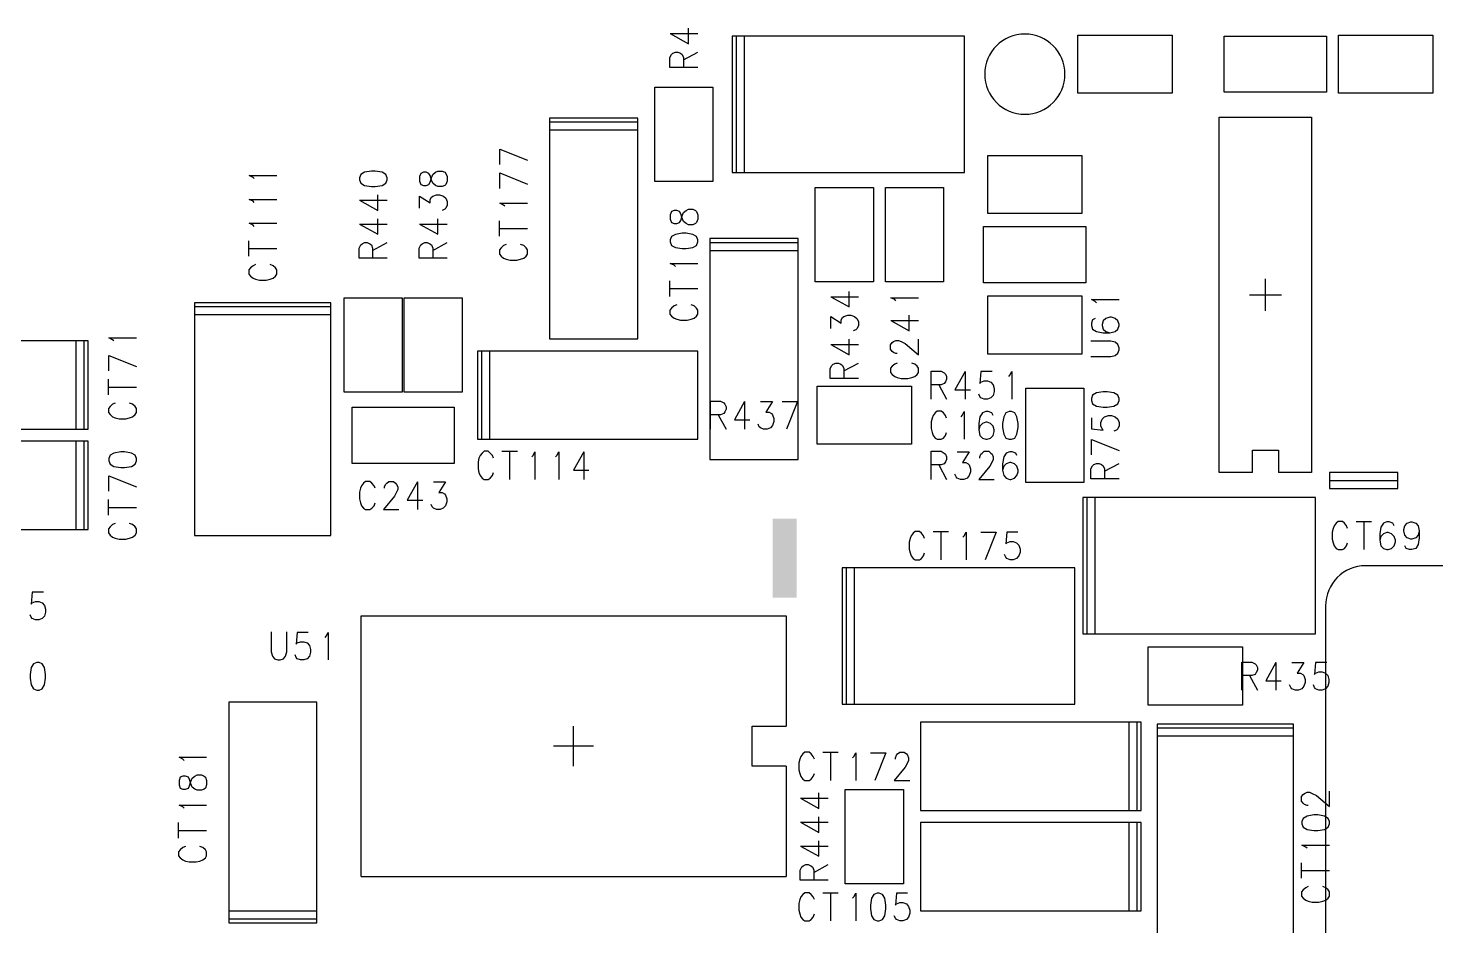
# Model space of a CAD drawing. Extents: x 295 to 953, y 10 to 290.
# Drawn here: x 705.4 to 763.3, y 200.5 to 237.5 of the extents above; entities that cross this region are included whole.
import ezdxf

# ---------------------------------------------------------------- set-up
doc = ezdxf.new("R2010")
doc.units = 0
doc.header["$LTSCALE"] = 5
doc.header["$MEASUREMENT"] = 0
doc.layers.add('13_C-SILK_GBR', color=7, linetype='CONTINUOUS')

msp = doc.modelspace()

# ---------------------------------------------------------------- linework, layer by layer
at = {"layer": '13_C-SILK_GBR'}
for p, q in [((731.793, 237.236), (732.546, 236.815)), ((731.793, 237.236), (732.93, 237.236)), ((732.546, 236.815), (732.546, 237.453)), ((734.828, 237.13), (734.333, 237.13)), ((734.498, 237.13), (734.333, 237.13)), ((734.333, 237.13), (734.333, 231.52)), ((734.663, 237.13), (734.498, 237.13)), ((734.498, 237.13), (734.498, 231.52)), ((734.828, 237.13), (734.828, 231.52)), ((743.903, 237.13), (734.828, 237.13)), ((743.903, 231.52), (743.903, 237.13)), ((748.564, 234.779), (748.564, 237.171)), ((748.564, 237.171), (752.441, 237.171)), ((752.441, 237.171), (752.441, 234.779)), ((754.586, 234.82), (754.586, 237.13)), ((754.586, 237.13), (758.794, 237.13)), ((758.794, 237.13), (758.794, 234.82)), ((759.289, 234.779), (759.289, 237.171)), ((759.289, 237.171), (763.166, 237.171)), ((763.166, 237.171), (763.166, 234.779)), ((731.775, 236.242), (731.844, 236.376)), ((731.844, 236.376), (731.897, 236.421)), ((731.897, 236.421), (732.003, 236.472)), ((732.003, 236.472), (732.108, 236.472)), ((732.108, 236.472), (732.212, 236.421)), ((732.212, 236.421), (732.283, 236.376)), ((732.283, 236.376), (732.334, 236.242)), ((732.334, 236.147), (732.93, 236.472)), ((731.775, 235.833), (731.775, 236.242)), ((732.93, 235.833), (731.775, 235.833)), ((732.334, 236.242), (732.334, 235.833)), ((731.156, 235.026), (733.549, 235.026)), ((731.156, 231.149), (731.156, 235.026)), ((733.549, 235.026), (733.549, 231.149)), ((752.441, 234.779), (748.564, 234.779)), ((758.794, 234.82), (754.586, 234.82)), ((763.166, 234.779), (759.289, 234.779)), ((730.455, 233.748), (726.825, 233.748)), ((726.825, 233.748), (726.825, 233.583)), ((730.455, 233.583), (726.825, 233.583)), ((726.825, 233.583), (726.825, 233.253)), ((730.455, 233.583), (730.455, 233.748)), ((730.455, 233.253), (730.455, 233.583)), ((754.38, 219.186), (754.38, 233.789)), ((754.38, 233.789), (758.175, 233.789)), ((758.175, 233.789), (758.175, 219.186)), ((730.455, 233.253), (726.825, 233.253)), ((726.825, 233.253), (726.825, 224.673)), ((730.455, 224.673), (730.455, 233.253)), ((724.781, 231.845), (724.781, 232.482)), ((724.781, 232.482), (725.918, 232.023)), ((744.851, 229.829), (744.851, 232.221)), ((744.851, 232.221), (748.729, 232.221)), ((748.729, 232.221), (748.729, 229.829)), ((714.625, 231.319), (714.468, 231.396)), ((714.468, 231.396), (715.605, 231.396)), ((714.678, 231.268), (714.625, 231.319)), ((719.057, 231.439), (719.006, 231.306)), ((719.006, 231.306), (719.006, 231.215)), ((719.006, 231.215), (719.057, 231.075)), ((719.215, 231.528), (719.057, 231.439)), ((719.496, 231.579), (719.215, 231.528)), ((719.653, 231.579), (719.496, 231.579)), ((719.933, 231.528), (719.653, 231.579)), ((720.09, 231.439), (719.933, 231.528)), ((720.143, 231.306), (720.09, 231.439)), ((720.09, 231.075), (720.143, 231.215)), ((720.143, 231.215), (720.143, 231.306)), ((721.532, 231.484), (721.481, 231.35)), ((721.481, 231.35), (721.481, 231.164)), ((721.481, 231.164), (721.532, 231.03)), ((721.637, 231.528), (721.532, 231.484)), ((721.743, 231.528), (721.637, 231.528)), ((721.865, 231.484), (721.743, 231.528)), ((721.918, 231.395), (721.865, 231.484)), ((721.865, 231.03), (721.918, 231.119)), ((721.971, 231.21), (721.918, 231.395)), ((721.918, 231.119), (721.971, 231.306)), ((721.971, 231.306), (722.022, 231.439)), ((722.022, 231.075), (721.971, 231.21)), ((722.022, 231.439), (722.128, 231.528)), ((722.128, 231.528), (722.233, 231.579)), ((722.233, 231.579), (722.408, 231.579)), ((722.408, 231.579), (722.512, 231.528)), ((722.512, 231.528), (722.565, 231.484)), ((722.565, 231.484), (722.618, 231.35)), ((722.618, 231.164), (722.565, 231.03)), ((722.618, 231.35), (722.618, 231.164)), ((724.781, 230.863), (724.781, 231.5)), ((724.781, 231.5), (725.918, 231.042)), ((733.549, 231.149), (731.156, 231.149)), ((734.333, 231.52), (734.498, 231.52)), ((734.498, 231.52), (734.828, 231.52)), ((734.828, 231.52), (743.903, 231.52)), ((719.057, 231.075), (719.215, 230.985)), ((719.215, 230.985), (719.496, 230.941)), ((719.496, 230.941), (719.653, 230.941)), ((719.653, 230.941), (719.933, 230.985)), ((719.758, 229.959), (719.758, 230.598)), ((719.933, 230.985), (720.09, 231.075)), ((721.481, 230.048), (721.481, 230.547)), ((721.481, 230.547), (721.918, 230.273)), ((721.532, 231.03), (721.637, 230.985)), ((721.637, 230.985), (721.743, 230.985)), ((721.743, 230.985), (721.865, 231.03)), ((721.971, 230.502), (722.022, 230.547)), ((722.128, 230.985), (722.022, 231.075)), ((722.022, 230.547), (722.18, 230.598)), ((722.233, 230.941), (722.128, 230.985)), ((722.18, 230.598), (722.302, 230.598)), ((722.408, 230.941), (722.233, 230.941)), ((722.302, 230.598), (722.461, 230.547)), ((722.512, 230.985), (722.408, 230.941)), ((722.461, 230.547), (722.565, 230.457)), ((722.565, 231.03), (722.512, 230.985)), ((737.756, 227.024), (737.756, 230.901)), ((737.756, 230.901), (740.149, 230.901)), ((740.149, 230.901), (740.149, 227.024)), ((740.644, 227.024), (740.644, 230.901)), ((740.644, 230.901), (743.036, 230.901)), ((743.036, 230.901), (743.036, 227.024)), ((714.625, 230.337), (714.468, 230.415)), ((714.468, 230.415), (715.605, 230.415)), ((714.678, 230.286), (714.625, 230.337)), ((719.006, 230.38), (719.758, 229.959)), ((719.006, 230.38), (720.143, 230.38)), ((721.918, 230.413), (721.971, 230.502)), ((721.918, 230.273), (721.918, 230.413)), ((722.512, 230.004), (722.408, 229.959)), ((722.565, 230.048), (722.512, 230.004)), ((722.565, 230.457), (722.618, 230.324)), ((722.618, 230.182), (722.565, 230.048)), ((722.618, 230.324), (722.618, 230.182)), ((724.937, 230.18), (724.781, 230.258)), ((724.781, 230.258), (725.918, 230.258)), ((724.99, 230.129), (724.937, 230.18)), ((731.95, 229.956), (731.844, 229.911)), ((732.056, 229.956), (731.95, 229.956)), ((732.178, 229.911), (732.056, 229.956)), ((732.334, 229.867), (732.44, 229.956)), ((732.44, 229.956), (732.546, 230.007)), ((732.546, 230.007), (732.721, 230.007)), ((732.721, 230.007), (732.824, 229.956)), ((732.824, 229.956), (732.877, 229.911)), ((714.625, 229.355), (714.468, 229.433)), ((714.468, 229.433), (715.605, 229.433)), ((714.678, 229.304), (714.625, 229.355)), ((719.006, 229.398), (719.758, 228.977)), ((719.006, 229.398), (720.143, 229.398)), ((719.758, 228.977), (719.758, 229.616)), ((721.481, 229.398), (722.233, 228.977)), ((721.481, 229.398), (722.618, 229.398)), ((722.233, 228.977), (722.233, 229.616)), ((724.763, 228.9), (724.763, 229.537)), ((731.844, 229.911), (731.793, 229.778)), ((731.793, 229.778), (731.793, 229.593)), ((731.793, 229.593), (731.844, 229.459)), ((731.844, 229.459), (731.95, 229.415)), ((731.95, 229.415), (732.056, 229.415)), ((732.056, 229.415), (732.178, 229.459)), ((732.23, 229.822), (732.178, 229.911)), ((732.178, 229.459), (732.23, 229.548)), ((732.283, 229.637), (732.23, 229.822)), ((732.23, 229.548), (732.283, 229.733)), ((732.283, 229.733), (732.334, 229.867)), ((732.334, 229.504), (732.283, 229.637)), ((732.44, 229.415), (732.334, 229.504)), ((732.546, 229.37), (732.44, 229.415)), ((732.721, 229.37), (732.546, 229.37)), ((732.824, 229.415), (732.721, 229.37)), ((732.877, 229.459), (732.824, 229.415)), ((732.877, 229.911), (732.93, 229.778)), ((732.93, 229.593), (732.877, 229.459)), ((732.93, 229.778), (732.93, 229.593)), ((748.729, 229.829), (744.851, 229.829)), ((724.763, 229.218), (725.918, 229.218)), ((731.844, 228.885), (731.793, 228.751)), ((732.003, 228.974), (731.844, 228.885)), ((732.283, 229.025), (732.003, 228.974)), ((732.44, 229.025), (732.283, 229.025)), ((732.721, 228.974), (732.44, 229.025)), ((732.877, 228.885), (732.721, 228.974)), ((732.93, 228.751), (732.877, 228.885)), ((737.055, 228.798), (733.425, 228.798)), ((733.425, 228.798), (733.425, 228.633)), ((737.055, 228.633), (737.055, 228.798)), ((744.686, 226.983), (744.686, 229.293)), ((744.686, 229.293), (748.894, 229.293)), ((748.894, 229.293), (748.894, 226.983)), ((714.45, 228.075), (714.45, 228.712)), ((714.45, 228.393), (715.605, 228.393)), ((718.988, 228.405), (719.057, 228.538)), ((718.988, 227.996), (718.988, 228.405)), ((719.057, 228.538), (719.11, 228.583)), ((719.11, 228.583), (719.215, 228.634)), ((719.215, 228.634), (719.321, 228.634)), ((719.321, 228.634), (719.425, 228.583)), ((719.425, 228.583), (719.496, 228.538)), ((719.496, 228.538), (719.547, 228.405)), ((719.547, 228.309), (720.143, 228.634)), ((719.547, 228.405), (719.547, 227.996)), ((721.463, 228.405), (721.532, 228.538)), ((721.463, 227.996), (721.463, 228.405)), ((721.532, 228.538), (721.585, 228.583)), ((721.585, 228.583), (721.69, 228.634)), ((721.69, 228.634), (721.796, 228.634)), ((721.796, 228.634), (721.9, 228.583)), ((721.9, 228.583), (721.971, 228.538)), ((721.971, 228.538), (722.022, 228.405)), ((722.022, 228.309), (722.618, 228.634)), ((722.022, 228.405), (722.022, 227.996)), ((724.832, 228.421), (724.763, 228.339)), ((724.763, 228.339), (724.763, 228.166)), ((724.937, 228.51), (724.832, 228.421)), ((725.043, 228.555), (724.937, 228.51)), ((725.761, 228.51), (725.637, 228.555)), ((725.865, 228.421), (725.761, 228.51)), ((725.918, 228.339), (725.865, 228.421)), ((725.918, 228.166), (725.918, 228.339)), ((731.793, 228.751), (731.793, 228.662)), ((731.793, 228.662), (731.844, 228.522)), ((731.844, 228.522), (732.003, 228.433)), ((732.003, 228.433), (732.283, 228.388)), ((732.283, 228.388), (732.44, 228.388)), ((732.44, 228.388), (732.721, 228.433)), ((732.721, 228.433), (732.877, 228.522)), ((732.877, 228.522), (732.93, 228.662)), ((732.93, 228.662), (732.93, 228.751)), ((737.055, 228.633), (733.425, 228.633)), ((733.425, 228.633), (733.425, 228.303)), ((737.055, 228.303), (733.425, 228.303)), ((733.425, 228.303), (733.425, 219.723)), ((737.055, 228.303), (737.055, 228.633)), ((737.055, 219.723), (737.055, 228.303)), ((714.625, 227.685), (714.519, 227.596)), ((714.731, 227.73), (714.625, 227.685)), ((715.448, 227.685), (715.325, 227.73)), ((715.552, 227.596), (715.448, 227.685)), ((720.143, 227.996), (718.988, 227.996)), ((722.618, 227.996), (721.463, 227.996)), ((724.763, 228.166), (724.832, 228.083)), ((724.832, 228.083), (724.937, 228.001)), ((724.937, 228.001), (725.043, 227.956)), ((725.043, 227.956), (725.2, 227.918)), ((725.2, 227.918), (725.48, 227.918)), ((725.48, 227.918), (725.637, 227.956)), ((725.637, 227.956), (725.761, 228.001)), ((725.761, 228.001), (725.865, 228.083)), ((725.865, 228.083), (725.918, 228.166)), ((731.95, 227.705), (731.793, 227.783)), ((731.793, 227.783), (732.93, 227.783)), ((732.003, 227.654), (731.95, 227.705)), ((714.519, 227.596), (714.45, 227.514)), ((714.45, 227.514), (714.45, 227.341)), ((714.45, 227.341), (714.519, 227.258)), ((714.519, 227.258), (714.625, 227.176)), ((714.625, 227.176), (714.731, 227.131)), ((714.731, 227.131), (714.887, 227.093)), ((714.887, 227.093), (715.168, 227.093)), ((715.168, 227.093), (715.325, 227.131)), ((715.325, 227.131), (715.448, 227.176)), ((715.448, 227.176), (715.552, 227.258)), ((715.605, 227.514), (715.552, 227.596)), ((715.552, 227.258), (715.605, 227.341)), ((715.605, 227.341), (715.605, 227.514)), ((731.775, 226.425), (731.775, 227.062)), ((756.278, 225.828), (756.278, 227.148)), ((731.775, 226.743), (732.93, 226.743)), ((740.149, 227.024), (737.756, 227.024)), ((739.146, 225.991), (739.146, 226.629)), ((743.036, 227.024), (740.644, 227.024)), ((748.894, 226.983), (744.686, 226.983)), ((755.618, 226.488), (756.938, 226.488)), ((717.833, 226.158), (712.223, 226.158)), ((712.223, 226.158), (712.223, 225.993)), ((717.833, 225.993), (712.223, 225.993)), ((712.223, 225.993), (712.223, 225.663)), ((717.833, 225.663), (717.833, 226.158)), ((717.833, 225.993), (717.833, 226.158)), ((717.833, 225.828), (717.833, 225.993)), ((718.369, 222.486), (718.369, 226.364)), ((718.369, 226.364), (720.761, 226.364)), ((720.761, 226.364), (720.761, 222.486)), ((720.844, 222.486), (720.844, 226.364)), ((720.844, 226.364), (723.236, 226.364)), ((723.236, 226.364), (723.236, 222.486)), ((731.844, 225.946), (731.775, 225.864)), ((731.95, 226.035), (731.844, 225.946)), ((732.056, 226.08), (731.95, 226.035)), ((732.773, 226.035), (732.65, 226.08)), ((732.877, 225.946), (732.773, 226.035)), ((732.93, 225.864), (732.877, 225.946)), ((738.393, 226.412), (739.146, 225.991)), ((738.393, 226.412), (739.53, 226.412)), ((741.025, 226.291), (740.868, 226.367)), ((740.868, 226.367), (742.005, 226.367)), ((741.078, 226.24), (741.025, 226.291)), ((744.851, 224.054), (744.851, 226.446)), ((744.851, 226.446), (748.729, 226.446)), ((748.729, 226.446), (748.729, 224.054)), ((749.275, 226.212), (749.118, 226.29)), ((749.118, 226.29), (750.255, 226.29)), ((749.328, 226.161), (749.275, 226.212)), ((717.833, 225.663), (712.223, 225.663)), ((712.223, 225.663), (712.223, 216.588)), ((717.833, 216.588), (717.833, 225.663)), ((731.775, 225.864), (731.775, 225.691)), ((731.775, 225.691), (731.844, 225.608)), ((731.844, 225.608), (731.95, 225.526)), ((731.95, 225.526), (732.056, 225.481)), ((732.056, 225.481), (732.212, 225.443)), ((732.212, 225.443), (732.493, 225.443)), ((732.493, 225.443), (732.65, 225.481)), ((732.65, 225.481), (732.773, 225.526)), ((732.773, 225.526), (732.877, 225.608)), ((732.877, 225.608), (732.93, 225.691)), ((732.93, 225.691), (732.93, 225.864)), ((738.393, 225.098), (738.393, 225.597)), ((738.393, 225.597), (738.83, 225.323)), ((738.83, 225.463), (738.883, 225.552)), ((738.83, 225.323), (738.83, 225.463)), ((738.883, 225.552), (738.934, 225.597)), ((738.934, 225.597), (739.093, 225.648)), ((739.093, 225.648), (739.215, 225.648)), ((739.215, 225.648), (739.373, 225.597)), ((739.373, 225.597), (739.477, 225.507)), ((739.477, 225.507), (739.53, 225.374)), ((739.53, 225.374), (739.53, 225.232)), ((740.868, 225.43), (741.621, 225.009)), ((740.868, 225.43), (742.005, 225.43)), ((741.621, 225.009), (741.621, 225.648)), ((749.169, 225.466), (749.118, 225.321)), ((749.118, 225.321), (749.118, 225.225)), ((749.275, 225.517), (749.169, 225.466)), ((749.608, 225.417), (749.555, 225.27)), ((749.712, 225.517), (749.608, 225.417)), ((749.871, 225.568), (749.712, 225.517)), ((749.94, 225.568), (749.871, 225.568)), ((750.098, 225.517), (749.94, 225.568)), ((750.202, 225.417), (750.098, 225.517)), ((750.255, 225.27), (750.202, 225.417)), ((708.85, 224.641), (708.693, 224.717)), ((708.693, 224.717), (709.83, 224.717)), ((739.424, 225.054), (739.321, 225.009)), ((739.477, 225.098), (739.424, 225.054)), ((739.53, 225.232), (739.477, 225.098)), ((749.118, 225.225), (749.169, 225.078)), ((749.169, 225.078), (749.328, 224.976)), ((749.328, 224.976), (749.608, 224.932)), ((749.555, 225.27), (749.555, 225.225)), ((749.555, 225.225), (749.608, 225.078)), ((749.608, 225.078), (749.712, 224.976)), ((749.608, 224.932), (749.871, 224.932)), ((749.712, 224.976), (749.871, 224.932)), ((749.871, 224.932), (750.098, 224.976)), ((750.098, 224.976), (750.202, 225.078)), ((750.202, 225.078), (750.255, 225.225)), ((750.255, 225.225), (750.255, 225.27)), ((707.355, 224.59), (698.775, 224.59)), ((707.685, 224.59), (707.355, 224.59)), ((707.355, 220.96), (707.355, 224.59)), ((707.85, 224.59), (707.685, 224.59)), ((707.685, 220.96), (707.685, 224.59)), ((707.85, 220.96), (707.85, 224.59)), ((708.903, 224.59), (708.85, 224.641)), ((724.02, 224.178), (723.855, 224.178)), ((723.855, 224.178), (723.855, 220.548)), ((724.35, 224.178), (724.02, 224.178)), ((724.02, 224.178), (724.02, 220.548)), ((724.35, 224.178), (724.35, 220.548)), ((732.93, 224.178), (724.35, 224.178)), ((726.825, 224.673), (730.455, 224.673)), ((732.93, 220.548), (732.93, 224.178)), ((738.393, 224.448), (739.146, 224.027)), ((738.393, 224.448), (739.53, 224.448)), ((739.146, 224.027), (739.146, 224.666)), ((740.85, 224.437), (740.919, 224.526)), ((740.85, 224.25), (740.85, 224.437)), ((740.919, 224.161), (740.85, 224.25)), ((740.919, 224.526), (740.972, 224.57)), ((740.972, 224.116), (740.919, 224.161)), ((740.972, 224.57), (741.078, 224.615)), ((741.078, 224.615), (741.183, 224.615)), ((741.183, 224.615), (741.287, 224.57)), ((741.287, 224.57), (741.462, 224.481)), ((741.462, 224.481), (742.005, 224.027)), ((742.005, 224.027), (742.005, 224.666)), ((749.922, 224.587), (749.1, 224.587)), ((750.098, 224.536), (749.922, 224.587)), ((750.202, 224.446), (750.098, 224.536)), ((750.255, 224.313), (750.202, 224.446)), ((750.202, 224.083), (750.255, 224.224)), ((750.255, 224.224), (750.255, 224.313)), ((708.693, 223.359), (708.693, 223.998)), ((708.693, 223.998), (709.83, 223.537)), ((738.375, 223.455), (738.444, 223.588)), ((738.444, 223.588), (738.497, 223.633)), ((738.497, 223.633), (738.603, 223.684)), ((738.603, 223.684), (738.708, 223.684)), ((738.708, 223.684), (738.812, 223.633)), ((738.812, 223.633), (738.883, 223.588)), ((738.883, 223.588), (738.934, 223.455)), ((738.934, 223.359), (739.53, 223.684)), ((741.025, 223.64), (740.919, 223.551)), ((741.078, 224.072), (740.972, 224.116)), ((741.131, 223.684), (741.025, 223.64)), ((741.131, 224.072), (741.078, 224.072)), ((741.848, 223.64), (741.725, 223.684)), ((741.952, 223.551), (741.848, 223.64)), ((748.729, 224.054), (744.851, 224.054)), ((749.1, 223.95), (749.922, 223.95)), ((749.922, 223.95), (750.098, 223.994)), ((750.098, 223.994), (750.202, 224.083)), ((708.675, 222.377), (708.675, 223.016)), ((738.375, 223.046), (738.375, 223.455)), ((739.53, 223.046), (738.375, 223.046)), ((738.934, 223.455), (738.934, 223.046)), ((740.919, 223.551), (740.85, 223.466)), ((740.85, 223.466), (740.85, 223.295)), ((740.85, 223.295), (740.919, 223.212)), ((740.919, 223.212), (741.025, 223.128)), ((741.025, 223.128), (741.131, 223.084)), ((741.131, 223.084), (741.287, 223.046)), ((741.287, 223.046), (741.568, 223.046)), ((741.568, 223.046), (741.725, 223.084)), ((741.725, 223.084), (741.848, 223.128)), ((741.848, 223.128), (741.952, 223.212)), ((742.005, 223.466), (741.952, 223.551)), ((741.952, 223.212), (742.005, 223.295)), ((742.005, 223.295), (742.005, 223.466)), ((742.523, 222.198), (742.523, 223.353)), ((742.523, 223.353), (742.932, 223.353)), ((742.932, 223.353), (743.066, 223.283)), ((743.066, 223.283), (743.111, 223.23)), ((743.111, 223.23), (743.162, 223.125)), ((743.162, 223.019), (743.111, 222.915)), ((743.162, 223.125), (743.162, 223.019)), ((743.926, 223.334), (743.505, 222.582)), ((743.926, 223.334), (743.926, 222.198)), ((744.576, 223.334), (744.531, 222.844)), ((745.03, 223.334), (744.576, 223.334)), ((745.718, 223.125), (745.769, 223.178)), ((745.769, 223.178), (745.845, 223.334)), ((745.845, 223.334), (745.845, 222.198)), ((708.675, 222.696), (709.83, 222.696)), ((720.761, 222.486), (718.369, 222.486)), ((723.236, 222.486), (720.844, 222.486)), ((737.839, 220.341), (737.839, 222.734)), ((737.839, 222.734), (741.716, 222.734)), ((741.716, 222.734), (741.716, 220.341)), ((742.932, 222.793), (742.523, 222.793)), ((742.837, 222.793), (743.162, 222.198)), ((743.066, 222.844), (742.932, 222.793)), ((743.111, 222.915), (743.066, 222.844)), ((743.505, 222.582), (744.143, 222.582)), ((744.531, 222.303), (744.487, 222.407)), ((744.531, 222.844), (744.576, 222.897)), ((744.576, 222.897), (744.709, 222.95)), ((744.709, 222.95), (744.845, 222.95)), ((744.845, 222.95), (744.985, 222.897)), ((744.985, 222.897), (745.074, 222.793)), ((745.074, 222.793), (745.125, 222.635)), ((745.125, 222.513), (745.074, 222.354)), ((745.125, 222.635), (745.125, 222.513)), ((746.419, 218.774), (746.419, 222.651)), ((746.419, 222.651), (748.811, 222.651)), ((748.811, 222.651), (748.811, 218.774)), ((749.328, 222.453), (749.169, 222.364)), ((749.608, 222.504), (749.328, 222.453)), ((749.765, 222.504), (749.608, 222.504)), ((750.046, 222.453), (749.765, 222.504)), ((750.202, 222.364), (750.046, 222.453)), ((708.744, 221.901), (708.675, 221.816)), ((708.85, 221.99), (708.744, 221.901)), ((708.956, 222.034), (708.85, 221.99)), ((709.673, 221.99), (709.55, 222.034)), ((709.777, 221.901), (709.673, 221.99)), ((709.83, 221.816), (709.777, 221.901)), ((718.699, 219.558), (718.699, 221.868)), ((718.699, 221.868), (722.906, 221.868)), ((722.906, 221.868), (722.906, 219.558)), ((733.448, 220.96), (733.448, 222.115)), ((733.448, 222.115), (733.857, 222.115)), ((733.857, 222.115), (733.991, 222.046)), ((733.991, 222.046), (734.036, 221.993)), ((734.036, 221.993), (734.087, 221.887)), ((734.087, 221.887), (734.087, 221.782)), ((734.851, 222.097), (734.43, 221.344)), ((734.851, 222.097), (734.851, 220.96)), ((735.501, 222.097), (735.999, 222.097)), ((735.999, 222.097), (735.725, 221.66)), ((736.393, 222.097), (737.032, 222.097)), ((737.032, 222.097), (736.572, 220.96)), ((744.576, 222.25), (744.531, 222.303)), ((744.709, 222.198), (744.576, 222.25)), ((744.845, 222.198), (744.709, 222.198)), ((744.985, 222.25), (744.845, 222.198)), ((745.074, 222.354), (744.985, 222.25)), ((749.169, 222.364), (749.118, 222.231)), ((749.118, 222.231), (749.118, 222.14)), ((749.118, 222.14), (749.169, 222)), ((749.169, 222), (749.328, 221.91)), ((749.328, 221.91), (749.608, 221.866)), ((749.608, 221.866), (749.765, 221.866)), ((749.765, 221.866), (750.046, 221.91)), ((750.046, 221.91), (750.202, 222)), ((750.255, 222.231), (750.202, 222.364)), ((750.202, 222), (750.255, 222.14)), ((750.255, 222.14), (750.255, 222.231)), ((708.675, 221.816), (708.675, 221.645)), ((708.675, 221.645), (708.744, 221.562)), ((708.744, 221.562), (708.85, 221.478)), ((708.85, 221.478), (708.956, 221.434)), ((708.956, 221.434), (709.112, 221.396)), ((709.112, 221.396), (709.393, 221.396)), ((709.393, 221.396), (709.55, 221.434)), ((709.55, 221.434), (709.673, 221.478)), ((709.673, 221.478), (709.777, 221.562)), ((709.777, 221.562), (709.83, 221.645)), ((709.83, 221.645), (709.83, 221.816)), ((733.857, 221.556), (733.448, 221.556)), ((733.762, 221.556), (734.087, 220.96)), ((733.991, 221.607), (733.857, 221.556)), ((734.036, 221.678), (733.991, 221.607)), ((734.087, 221.782), (734.036, 221.678)), ((734.43, 221.344), (735.068, 221.344)), ((735.725, 221.66), (735.865, 221.66)), ((735.865, 221.66), (735.955, 221.607)), ((735.955, 221.607), (735.999, 221.556)), ((735.999, 221.556), (736.05, 221.397)), ((736.05, 221.275), (735.999, 221.117)), ((736.05, 221.397), (736.05, 221.275)), ((742.561, 221.422), (742.523, 221.265)), ((742.523, 221.265), (742.523, 220.985)), ((742.606, 221.528), (742.561, 221.422)), ((742.69, 221.633), (742.606, 221.528)), ((742.772, 221.703), (742.69, 221.633)), ((742.944, 221.703), (742.772, 221.703)), ((743.028, 221.633), (742.944, 221.703)), ((743.117, 221.528), (743.028, 221.633)), ((743.162, 221.422), (743.117, 221.528)), ((743.754, 221.475), (743.805, 221.528)), ((743.805, 221.528), (743.881, 221.684)), ((743.881, 221.684), (743.881, 220.548)), ((744.531, 221.475), (744.487, 221.194)), ((744.634, 221.633), (744.531, 221.475)), ((744.78, 221.684), (744.634, 221.633)), ((744.78, 221.247), (744.634, 221.194)), ((744.876, 221.684), (744.78, 221.684)), ((744.825, 221.247), (744.78, 221.247)), ((744.972, 221.194), (744.825, 221.247)), ((745.023, 221.633), (744.876, 221.684)), ((745.074, 221.528), (745.023, 221.633)), ((745.513, 221.475), (745.468, 221.194)), ((745.602, 221.633), (745.513, 221.475)), ((745.742, 221.684), (745.602, 221.633)), ((745.833, 221.684), (745.742, 221.684)), ((745.967, 221.633), (745.833, 221.684)), ((746.056, 221.475), (745.967, 221.633)), ((746.107, 221.194), (746.056, 221.475)), ((749.118, 221.427), (749.118, 220.973)), ((749.503, 221.242), (749.555, 221.382)), ((749.503, 221.107), (749.503, 221.242)), ((749.555, 221.382), (749.659, 221.472)), ((749.659, 221.472), (749.818, 221.523)), ((749.818, 221.523), (749.94, 221.523)), ((749.94, 221.523), (750.098, 221.472)), ((750.098, 221.472), (750.202, 221.382)), ((750.202, 221.382), (750.255, 221.242)), ((750.255, 221.242), (750.255, 221.107)), ((698.775, 220.96), (707.355, 220.96)), ((707.355, 220.96), (707.685, 220.96)), ((707.685, 220.96), (707.85, 220.96)), ((735.456, 221.066), (735.412, 221.17)), ((735.501, 221.013), (735.456, 221.066)), ((735.634, 220.96), (735.501, 221.013)), ((735.776, 220.96), (735.634, 220.96)), ((735.91, 221.013), (735.776, 220.96)), ((735.999, 221.117), (735.91, 221.013)), ((742.523, 220.985), (742.561, 220.828)), ((742.561, 220.828), (742.606, 220.704)), ((742.606, 220.704), (742.69, 220.6)), ((743.028, 220.6), (743.117, 220.704)), ((743.117, 220.704), (743.162, 220.828)), ((744.487, 221.194), (744.487, 220.932)), ((744.531, 221.09), (744.487, 220.932)), ((744.487, 220.932), (744.531, 220.704)), ((744.634, 221.194), (744.531, 221.09)), ((744.531, 220.704), (744.634, 220.6)), ((745.074, 221.09), (744.972, 221.194)), ((744.972, 220.6), (745.074, 220.704)), ((745.125, 220.932), (745.074, 221.09)), ((745.074, 220.704), (745.125, 220.863)), ((745.125, 220.863), (745.125, 220.932)), ((745.468, 221.194), (745.468, 221.038)), ((745.468, 221.038), (745.513, 220.757)), ((745.513, 220.757), (745.602, 220.6)), ((745.967, 220.6), (746.056, 220.757)), ((746.056, 220.757), (746.107, 221.038)), ((746.107, 221.038), (746.107, 221.194)), ((749.118, 220.973), (749.608, 220.929)), ((749.555, 220.973), (749.503, 221.107)), ((749.608, 220.929), (749.555, 220.973)), ((750.149, 220.929), (750.046, 220.884)), ((750.202, 220.973), (750.149, 220.929)), ((750.255, 221.107), (750.202, 220.973)), ((707.355, 220.465), (698.775, 220.465)), ((707.685, 220.465), (707.355, 220.465)), ((707.355, 216.835), (707.355, 220.465)), ((707.85, 220.465), (707.685, 220.465)), ((707.685, 216.835), (707.685, 220.465)), ((707.85, 216.835), (707.85, 220.465)), ((723.855, 220.548), (724.02, 220.548)), ((724.02, 220.548), (724.35, 220.548)), ((724.35, 220.548), (732.93, 220.548)), ((741.716, 220.341), (737.839, 220.341)), ((742.69, 220.6), (742.772, 220.548)), ((742.772, 220.548), (742.944, 220.548)), ((742.944, 220.548), (743.028, 220.6)), ((744.634, 220.6), (744.78, 220.548)), ((744.78, 220.548), (744.825, 220.548)), ((744.825, 220.548), (744.972, 220.6)), ((745.602, 220.6), (745.742, 220.548)), ((745.742, 220.548), (745.833, 220.548)), ((745.833, 220.548), (745.967, 220.6)), ((749.118, 219.902), (749.118, 220.541)), ((749.118, 220.541), (750.255, 220.081)), ((755.741, 220.094), (756.814, 220.094)), ((755.741, 219.186), (755.741, 220.094)), ((756.814, 220.094), (756.814, 219.186)), ((708.744, 219.889), (708.693, 219.756)), ((708.693, 219.756), (708.693, 219.665)), ((708.693, 219.665), (708.744, 219.525)), ((708.903, 219.978), (708.744, 219.889)), ((708.744, 219.525), (708.903, 219.435)), ((709.183, 220.029), (708.903, 219.978)), ((709.34, 220.029), (709.183, 220.029)), ((709.621, 219.978), (709.34, 220.029)), ((709.777, 219.889), (709.621, 219.978)), ((709.621, 219.435), (709.777, 219.525)), ((709.83, 219.756), (709.777, 219.889)), ((709.777, 219.525), (709.83, 219.665)), ((709.83, 219.665), (709.83, 219.756)), ((722.906, 219.558), (718.699, 219.558)), ((723.921, 219.772), (723.883, 219.615)), ((723.883, 219.615), (723.883, 219.335)), ((723.966, 219.878), (723.921, 219.772)), ((724.048, 219.983), (723.966, 219.878)), ((724.131, 220.053), (724.048, 219.983)), ((724.304, 220.053), (724.131, 220.053)), ((724.386, 219.983), (724.304, 220.053)), ((724.475, 219.878), (724.386, 219.983)), ((724.52, 219.772), (724.475, 219.878)), ((724.865, 220.053), (725.502, 220.053)), ((725.183, 220.053), (725.183, 218.898)), ((726.094, 219.825), (726.145, 219.878)), ((726.145, 219.878), (726.223, 220.034)), ((726.223, 220.034), (726.223, 218.898)), ((727.076, 219.825), (727.127, 219.878)), ((727.127, 219.878), (727.205, 220.034)), ((727.205, 220.034), (727.205, 218.898)), ((728.231, 220.034), (727.81, 219.282)), ((728.231, 220.034), (728.231, 218.898)), ((733.425, 219.723), (737.055, 219.723)), ((742.523, 218.898), (742.523, 220.053)), ((742.523, 220.053), (742.932, 220.053)), ((742.932, 220.053), (743.066, 219.983)), ((743.066, 219.544), (742.932, 219.493)), ((743.066, 219.983), (743.111, 219.93)), ((743.111, 219.615), (743.066, 219.544)), ((743.111, 219.93), (743.162, 219.825)), ((743.162, 219.719), (743.111, 219.615)), ((743.162, 219.825), (743.162, 219.719)), ((743.594, 220.034), (744.092, 220.034)), ((744.092, 220.034), (743.818, 219.597)), ((743.818, 219.597), (743.959, 219.597)), ((743.959, 219.597), (744.048, 219.544)), ((744.048, 219.544), (744.092, 219.493)), ((744.531, 219.825), (744.576, 219.93)), ((744.531, 219.772), (744.531, 219.825)), ((744.576, 219.93), (744.62, 219.983)), ((744.62, 219.983), (744.709, 220.053)), ((744.709, 220.053), (744.896, 220.053)), ((744.896, 220.053), (744.985, 219.983)), ((745.03, 219.615), (744.94, 219.44)), ((744.985, 219.983), (745.03, 219.93)), ((745.03, 219.93), (745.074, 219.825)), ((745.074, 219.719), (745.03, 219.615)), ((745.074, 219.825), (745.074, 219.719)), ((745.513, 219.825), (745.468, 219.544)), ((745.468, 219.544), (745.468, 219.282)), ((745.615, 219.983), (745.513, 219.825)), ((745.615, 219.544), (745.513, 219.44)), ((745.762, 220.034), (745.615, 219.983)), ((745.762, 219.597), (745.615, 219.544)), ((745.858, 220.034), (745.762, 220.034)), ((745.807, 219.597), (745.762, 219.597)), ((745.954, 219.544), (745.807, 219.597)), ((746.005, 219.983), (745.858, 220.034)), ((746.056, 219.44), (745.954, 219.544)), ((746.056, 219.878), (746.005, 219.983)), ((749.169, 219.463), (749.222, 219.508)), ((749.222, 219.508), (749.328, 219.559)), ((749.328, 219.559), (749.433, 219.559)), ((749.433, 219.559), (749.537, 219.508)), ((749.537, 219.508), (749.608, 219.463)), ((749.659, 219.234), (750.255, 219.559)), ((708.693, 218.409), (708.693, 219.048)), ((708.693, 219.048), (709.83, 218.587)), ((708.903, 219.435), (709.183, 219.391)), ((709.183, 219.391), (709.34, 219.391)), ((709.34, 219.391), (709.621, 219.435)), ((723.883, 219.335), (723.921, 219.178)), ((723.921, 219.178), (723.966, 219.054)), ((723.966, 219.054), (724.048, 218.95)), ((724.048, 218.95), (724.131, 218.898)), ((724.304, 218.898), (724.386, 218.95)), ((724.386, 218.95), (724.475, 219.054)), ((724.475, 219.054), (724.52, 219.178)), ((727.81, 219.282), (728.447, 219.282)), ((742.932, 219.493), (742.523, 219.493)), ((742.837, 219.493), (743.162, 218.898)), ((743.549, 219.003), (743.505, 219.107)), ((743.594, 218.95), (743.549, 219.003)), ((743.728, 218.898), (743.594, 218.95)), ((744.003, 218.95), (743.87, 218.898)), ((744.092, 219.054), (744.003, 218.95)), ((744.092, 219.493), (744.143, 219.335)), ((744.143, 219.213), (744.092, 219.054)), ((744.143, 219.335), (744.143, 219.213)), ((744.94, 219.44), (744.487, 218.898)), ((745.513, 219.44), (745.468, 219.282)), ((745.468, 219.282), (745.513, 219.054)), ((745.513, 219.054), (745.615, 218.95)), ((745.615, 218.95), (745.762, 218.898)), ((745.807, 218.898), (745.954, 218.95)), ((745.954, 218.95), (746.056, 219.054)), ((746.107, 219.282), (746.056, 219.44)), ((746.056, 219.054), (746.107, 219.213)), ((746.107, 219.213), (746.107, 219.282)), ((749.1, 219.33), (749.169, 219.463)), ((749.1, 218.921), (749.1, 219.33)), ((749.608, 219.463), (749.659, 219.33)), ((749.659, 219.33), (749.659, 218.921)), ((755.741, 219.186), (754.38, 219.186)), ((758.175, 219.186), (756.814, 219.186)), ((758.918, 219.186), (758.918, 218.526)), ((761.723, 219.186), (758.918, 219.186)), ((761.723, 218.526), (761.723, 219.186)), ((719.049, 218.535), (719.011, 218.378)), ((719.011, 218.378), (719.011, 218.097)), ((719.093, 218.64), (719.049, 218.535)), ((719.177, 218.746), (719.093, 218.64)), ((719.26, 218.815), (719.177, 218.746)), ((719.431, 218.815), (719.26, 218.815)), ((719.516, 218.746), (719.431, 218.815)), ((719.605, 218.64), (719.516, 218.746)), ((719.649, 218.535), (719.605, 218.64)), ((720.037, 218.587), (720.082, 218.693)), ((720.037, 218.535), (720.037, 218.587)), ((720.082, 218.693), (720.126, 218.746)), ((720.126, 218.746), (720.215, 218.815)), ((720.215, 218.815), (720.402, 218.815)), ((720.402, 218.815), (720.491, 218.746)), ((720.535, 218.378), (720.446, 218.203)), ((720.491, 218.746), (720.535, 218.693)), ((720.535, 218.693), (720.58, 218.587)), ((720.58, 218.482), (720.535, 218.378)), ((720.58, 218.587), (720.58, 218.482)), ((721.395, 218.797), (720.974, 218.044)), ((721.395, 218.797), (721.395, 217.66)), ((722.045, 218.797), (722.543, 218.797)), ((722.543, 218.797), (722.269, 218.36)), ((722.269, 218.36), (722.41, 218.36)), ((722.41, 218.36), (722.499, 218.307)), ((724.131, 218.898), (724.304, 218.898)), ((743.87, 218.898), (743.728, 218.898)), ((744.487, 218.898), (745.125, 218.898)), ((745.762, 218.898), (745.807, 218.898)), ((748.811, 218.774), (746.419, 218.774)), ((750.255, 218.921), (749.1, 218.921)), ((758.918, 218.856), (761.723, 218.856)), ((758.918, 218.526), (761.723, 218.526)), ((708.675, 217.427), (708.675, 218.066)), ((719.011, 218.097), (719.049, 217.941)), ((719.049, 217.941), (719.093, 217.817)), ((719.093, 217.817), (719.177, 217.713)), ((719.516, 217.713), (719.605, 217.817)), ((719.605, 217.817), (719.649, 217.941)), ((720.446, 218.203), (719.992, 217.66)), ((720.974, 218.044), (721.613, 218.044)), ((722, 217.766), (721.956, 217.87)), ((722.045, 217.713), (722, 217.766)), ((722.543, 217.817), (722.454, 217.713)), ((722.499, 218.307), (722.543, 218.256)), ((722.543, 218.256), (722.594, 218.097)), ((722.594, 217.975), (722.543, 217.817)), ((722.594, 218.097), (722.594, 217.975)), ((749.265, 218.155), (748.77, 218.155)), ((748.935, 218.155), (748.77, 218.155)), ((748.77, 218.155), (748.77, 212.545)), ((749.1, 218.155), (748.935, 218.155)), ((748.935, 218.155), (748.935, 212.545)), ((749.265, 218.155), (749.265, 212.545)), ((758.34, 218.155), (749.265, 218.155)), ((758.34, 212.545), (758.34, 218.155)), ((708.675, 217.746), (709.83, 217.746)), ((719.177, 217.713), (719.26, 217.66)), ((719.26, 217.66), (719.431, 217.66)), ((719.431, 217.66), (719.516, 217.713)), ((719.992, 217.66), (720.631, 217.66)), ((722.179, 217.66), (722.045, 217.713)), ((722.321, 217.66), (722.179, 217.66)), ((722.454, 217.713), (722.321, 217.66)), ((698.775, 216.835), (707.355, 216.835)), ((707.355, 216.835), (707.685, 216.835)), ((707.685, 216.835), (707.85, 216.835)), ((708.744, 216.951), (708.675, 216.866)), ((708.675, 216.866), (708.675, 216.695)), ((708.675, 216.695), (708.744, 216.612)), ((708.85, 217.04), (708.744, 216.951)), ((708.744, 216.612), (708.85, 216.528)), ((708.956, 217.084), (708.85, 217.04)), ((709.673, 217.04), (709.55, 217.084)), ((709.777, 216.951), (709.673, 217.04)), ((709.673, 216.528), (709.777, 216.612)), ((709.83, 216.866), (709.777, 216.951)), ((709.777, 216.612), (709.83, 216.695)), ((709.83, 216.695), (709.83, 216.866)), ((741.786, 216.683), (741.703, 216.578)), ((741.868, 216.753), (741.786, 216.683)), ((742.041, 216.753), (741.868, 216.753)), ((742.124, 216.683), (742.041, 216.753)), ((742.213, 216.578), (742.124, 216.683)), ((742.602, 216.753), (743.239, 216.753)), ((742.921, 216.753), (742.921, 215.598)), ((743.883, 216.578), (743.96, 216.734)), ((743.96, 216.734), (743.96, 215.598)), ((744.566, 216.734), (745.203, 216.734)), ((745.203, 216.734), (744.744, 215.598)), ((745.637, 216.734), (745.592, 216.244)), ((746.089, 216.734), (745.637, 216.734)), ((759.061, 216.885), (759.023, 216.728)), ((759.023, 216.728), (759.023, 216.447)), ((759.106, 216.99), (759.061, 216.885)), ((759.19, 217.096), (759.106, 216.99)), ((759.272, 217.165), (759.19, 217.096)), ((759.444, 217.165), (759.272, 217.165)), ((759.528, 217.096), (759.444, 217.165)), ((759.617, 216.99), (759.528, 217.096)), ((759.662, 216.885), (759.617, 216.99)), ((760.005, 217.165), (760.643, 217.165)), ((760.323, 217.165), (760.323, 216.01)), ((761.031, 216.937), (760.987, 216.657)), ((760.987, 216.657), (760.987, 216.394)), ((761.134, 217.096), (761.031, 216.937)), ((761.134, 216.657), (761.031, 216.553)), ((761.28, 217.147), (761.134, 217.096)), ((761.28, 216.71), (761.134, 216.657)), ((761.376, 217.147), (761.28, 217.147)), ((761.325, 216.71), (761.28, 216.71)), ((761.472, 216.657), (761.325, 216.71)), ((761.523, 217.096), (761.376, 217.147)), ((761.574, 216.553), (761.472, 216.657)), ((761.574, 216.99), (761.523, 217.096)), ((761.968, 216.832), (762.013, 216.99)), ((761.968, 216.781), (761.968, 216.832)), ((762.013, 216.606), (761.968, 216.781)), ((762.013, 216.99), (762.115, 217.096)), ((762.115, 216.5), (762.013, 216.606)), ((762.115, 217.096), (762.262, 217.147)), ((762.262, 217.147), (762.307, 217.147)), ((762.307, 217.147), (762.46, 217.096)), ((762.46, 217.096), (762.556, 216.99)), ((762.556, 216.606), (762.46, 216.5)), ((762.556, 216.99), (762.607, 216.781)), ((762.607, 216.781), (762.556, 216.606)), ((762.607, 216.781), (762.607, 216.5)), ((708.85, 216.528), (708.956, 216.484)), ((708.956, 216.484), (709.112, 216.446)), ((709.112, 216.446), (709.393, 216.446)), ((709.393, 216.446), (709.55, 216.484)), ((709.55, 216.484), (709.673, 216.528)), ((712.223, 216.588), (717.833, 216.588)), ((741.659, 216.472), (741.621, 216.315)), ((741.621, 216.315), (741.621, 216.035)), ((741.621, 216.035), (741.659, 215.878)), ((741.703, 216.578), (741.659, 216.472)), ((742.258, 216.472), (742.213, 216.578)), ((743.832, 216.525), (743.883, 216.578)), ((745.592, 216.244), (745.637, 216.297)), ((745.637, 216.297), (745.77, 216.35)), ((745.77, 216.35), (745.904, 216.35)), ((745.904, 216.35), (746.044, 216.297)), ((746.044, 216.297), (746.133, 216.193)), ((746.133, 216.193), (746.185, 216.035)), ((746.185, 216.035), (746.185, 215.913)), ((759.023, 216.447), (759.061, 216.291)), ((759.061, 216.291), (759.106, 216.167)), ((759.106, 216.167), (759.19, 216.063)), ((759.19, 216.063), (759.272, 216.01)), ((759.444, 216.01), (759.528, 216.063)), ((759.528, 216.063), (759.617, 216.167)), ((759.617, 216.167), (759.662, 216.291)), ((761.031, 216.553), (760.987, 216.394)), ((760.987, 216.394), (761.031, 216.167)), ((761.031, 216.167), (761.134, 216.063)), ((761.134, 216.063), (761.28, 216.01)), ((761.325, 216.01), (761.472, 216.063)), ((761.472, 216.063), (761.574, 216.167)), ((761.625, 216.394), (761.574, 216.553)), ((761.574, 216.167), (761.625, 216.325)), ((761.625, 216.325), (761.625, 216.394)), ((762.064, 216.063), (762.013, 216.167)), ((762.211, 216.01), (762.064, 216.063)), ((762.262, 216.447), (762.115, 216.5)), ((762.307, 216.447), (762.262, 216.447)), ((762.46, 216.5), (762.307, 216.447)), ((762.46, 216.063), (762.307, 216.01)), ((762.556, 216.22), (762.46, 216.063)), ((762.607, 216.5), (762.556, 216.22)), ((741.659, 215.878), (741.703, 215.754)), ((741.703, 215.754), (741.786, 215.65)), ((741.786, 215.65), (741.868, 215.598)), ((741.868, 215.598), (742.041, 215.598)), ((742.041, 215.598), (742.124, 215.65)), ((742.124, 215.65), (742.213, 215.754)), ((742.213, 215.754), (742.258, 215.878)), ((745.592, 215.703), (745.548, 215.807)), ((745.637, 215.65), (745.592, 215.703)), ((745.77, 215.598), (745.637, 215.65)), ((745.904, 215.598), (745.77, 215.598)), ((746.044, 215.65), (745.904, 215.598)), ((746.133, 215.754), (746.044, 215.65)), ((746.185, 215.913), (746.133, 215.754)), ((759.272, 216.01), (759.444, 216.01)), ((761.28, 216.01), (761.325, 216.01)), ((762.307, 216.01), (762.211, 216.01)), ((739.365, 215.268), (738.87, 215.268)), ((739.035, 215.268), (738.87, 215.268)), ((738.87, 215.268), (738.87, 209.658)), ((739.2, 215.268), (739.035, 215.268)), ((739.035, 215.268), (739.035, 209.658)), ((739.365, 215.268), (739.365, 209.658)), ((748.44, 215.268), (739.365, 215.268)), ((748.44, 209.658), (748.44, 215.268)), ((768.24, 215.35), (760.403, 215.35)), ((705.545, 214.259), (705.5, 213.769)), ((705.5, 213.769), (705.545, 213.822)), ((705.999, 214.259), (705.545, 214.259)), ((705.545, 213.822), (705.679, 213.875)), ((705.679, 213.875), (705.814, 213.875)), ((705.814, 213.875), (705.954, 213.822)), ((705.954, 213.822), (706.043, 213.718)), ((706.043, 213.718), (706.094, 213.56)), ((705.5, 213.228), (705.456, 213.332)), ((705.545, 213.175), (705.5, 213.228)), ((705.679, 213.123), (705.545, 213.175)), ((705.954, 213.175), (705.814, 213.123)), ((706.043, 213.279), (705.954, 213.175)), ((706.094, 213.438), (706.043, 213.279)), ((706.094, 213.56), (706.094, 213.438)), ((719.07, 202.563), (719.07, 213.288)), ((719.07, 213.288), (736.56, 213.288)), ((736.56, 213.288), (736.56, 208.75)), ((758.753, 213.7), (758.753, 188.125)), ((705.814, 213.123), (705.679, 213.123)), ((715.377, 212.628), (715.377, 211.806)), ((716.014, 211.806), (716.014, 212.628)), ((716.448, 212.609), (716.404, 212.119)), ((716.9, 212.609), (716.448, 212.609)), ((717.64, 212.453), (717.717, 212.609)), ((717.717, 212.609), (717.717, 211.473)), ((716.404, 212.119), (716.448, 212.172)), ((716.448, 212.172), (716.582, 212.225)), ((716.582, 212.225), (716.716, 212.225)), ((716.716, 212.225), (716.856, 212.172)), ((716.856, 212.172), (716.945, 212.068)), ((716.945, 212.068), (716.996, 211.91)), ((717.588, 212.4), (717.64, 212.453)), ((748.77, 212.545), (748.935, 212.545)), ((748.935, 212.545), (749.265, 212.545)), ((749.265, 212.545), (758.34, 212.545)), ((751.451, 209.616), (751.451, 212.009)), ((751.451, 212.009), (755.329, 212.009)), ((755.329, 212.009), (755.329, 209.616)), ((715.377, 211.806), (715.422, 211.629)), ((715.422, 211.629), (715.511, 211.525)), ((715.511, 211.525), (715.651, 211.473)), ((715.651, 211.473), (715.74, 211.473)), ((715.74, 211.473), (715.874, 211.525)), ((715.874, 211.525), (715.963, 211.629)), ((715.963, 211.629), (716.014, 211.806)), ((716.404, 211.578), (716.359, 211.682)), ((716.448, 211.525), (716.404, 211.578)), ((716.582, 211.473), (716.448, 211.525)), ((716.716, 211.473), (716.582, 211.473)), ((716.856, 211.525), (716.716, 211.473)), ((716.945, 211.629), (716.856, 211.525)), ((716.996, 211.788), (716.945, 211.629)), ((716.996, 211.91), (716.996, 211.788)), ((705.5, 211.162), (705.456, 210.882)), ((705.456, 210.882), (705.456, 210.725)), ((705.59, 211.321), (705.5, 211.162)), ((705.73, 211.372), (705.59, 211.321)), ((705.821, 211.372), (705.73, 211.372)), ((705.954, 211.321), (705.821, 211.372)), ((706.043, 211.162), (705.954, 211.321)), ((706.094, 210.882), (706.043, 211.162)), ((706.094, 210.725), (706.094, 210.882)), ((755.311, 210.235), (755.311, 211.39)), ((755.311, 211.39), (755.72, 211.39)), ((755.72, 210.831), (755.311, 210.831)), ((755.624, 210.831), (755.949, 210.235)), ((755.72, 211.39), (755.854, 211.321)), ((755.854, 210.882), (755.72, 210.831)), ((755.854, 211.321), (755.898, 211.268)), ((755.898, 210.953), (755.854, 210.882)), ((755.898, 211.268), (755.949, 211.162)), ((755.949, 211.057), (755.898, 210.953)), ((755.949, 211.162), (755.949, 211.057)), ((756.713, 211.372), (756.292, 210.619)), ((756.713, 211.372), (756.713, 210.235)), ((757.363, 211.372), (757.862, 211.372)), ((757.862, 211.372), (757.588, 210.935)), ((757.588, 210.935), (757.728, 210.935)), ((757.728, 210.935), (757.817, 210.882)), ((757.817, 210.882), (757.862, 210.831)), ((757.862, 210.831), (757.913, 210.672)), ((758.345, 211.372), (758.3, 210.882)), ((758.3, 210.882), (758.345, 210.935)), ((758.799, 211.372), (758.345, 211.372)), ((758.345, 210.935), (758.479, 210.987)), ((758.479, 210.987), (758.614, 210.987)), ((758.614, 210.987), (758.754, 210.935)), ((758.754, 210.935), (758.843, 210.831)), ((758.843, 210.831), (758.894, 210.672)), ((705.456, 210.725), (705.5, 210.445)), ((705.5, 210.445), (705.59, 210.288)), ((705.59, 210.288), (705.73, 210.235)), ((705.73, 210.235), (705.821, 210.235)), ((705.821, 210.235), (705.954, 210.288)), ((705.954, 210.288), (706.043, 210.445)), ((706.043, 210.445), (706.094, 210.725)), ((756.292, 210.619), (756.931, 210.619)), ((757.319, 210.341), (757.274, 210.445)), ((757.363, 210.288), (757.319, 210.341)), ((757.497, 210.235), (757.363, 210.288)), ((757.639, 210.235), (757.497, 210.235)), ((757.772, 210.288), (757.639, 210.235)), ((757.862, 210.392), (757.772, 210.288)), ((757.913, 210.55), (757.862, 210.392)), ((757.913, 210.672), (757.913, 210.55)), ((758.3, 210.341), (758.256, 210.445)), ((758.345, 210.288), (758.3, 210.341)), ((758.479, 210.235), (758.345, 210.288)), ((758.614, 210.235), (758.479, 210.235)), ((758.754, 210.288), (758.614, 210.235)), ((758.843, 210.392), (758.754, 210.288)), ((758.894, 210.55), (758.843, 210.392)), ((758.894, 210.672), (758.894, 210.55)), ((717.255, 209.74), (713.625, 209.74)), ((713.625, 209.74), (713.625, 201.16)), ((717.255, 201.16), (717.255, 209.74)), ((738.87, 209.658), (739.035, 209.658)), ((739.035, 209.658), (739.365, 209.658)), ((739.365, 209.658), (748.44, 209.658)), ((755.329, 209.616), (751.451, 209.616)), ((727.815, 207.1), (727.815, 208.75)), ((735.158, 207.1), (735.158, 208.75)), ((735.158, 208.75), (736.56, 208.75)), ((750.668, 208.915), (742.088, 208.915)), ((742.088, 208.915), (742.088, 205.285)), ((750.998, 208.915), (750.668, 208.915)), ((750.668, 205.285), (750.668, 208.915)), ((751.163, 208.915), (750.998, 208.915)), ((750.998, 205.285), (750.998, 208.915)), ((751.163, 205.285), (751.163, 208.915)), ((757.433, 208.833), (751.823, 208.833)), ((751.823, 208.833), (751.823, 208.668)), ((757.433, 208.668), (751.823, 208.668)), ((751.823, 208.668), (751.823, 208.338)), ((757.433, 208.338), (757.433, 208.833)), ((757.433, 208.668), (757.433, 208.833)), ((757.433, 208.503), (757.433, 208.668)), ((728.64, 207.925), (726.99, 207.925)), ((757.433, 208.338), (751.823, 208.338)), ((751.823, 208.338), (751.823, 199.263)), ((757.433, 199.263), (757.433, 208.338)), ((711.737, 207.394), (711.581, 207.471)), ((711.581, 207.471), (712.718, 207.471)), ((711.79, 207.343), (711.737, 207.394)), ((737.121, 207.397), (737.083, 207.24)), ((737.166, 207.503), (737.121, 207.397)), ((737.248, 207.608), (737.166, 207.503)), ((737.331, 207.678), (737.248, 207.608)), ((737.504, 207.678), (737.331, 207.678)), ((737.586, 207.608), (737.504, 207.678)), ((737.675, 207.503), (737.586, 207.608)), ((737.72, 207.397), (737.675, 207.503)), ((738.065, 207.678), (738.702, 207.678)), ((738.383, 207.678), (738.383, 206.523)), ((739.294, 207.45), (739.345, 207.503)), ((739.345, 207.503), (739.423, 207.659)), ((739.423, 207.659), (739.423, 206.523)), ((740.028, 207.659), (740.665, 207.659)), ((740.665, 207.659), (740.207, 206.523)), ((741.055, 207.45), (741.099, 207.555)), ((741.055, 207.397), (741.055, 207.45)), ((741.099, 207.555), (741.144, 207.608)), ((741.144, 207.608), (741.233, 207.678)), ((741.233, 207.678), (741.418, 207.678)), ((741.418, 207.678), (741.507, 207.608)), ((741.507, 207.608), (741.551, 207.555)), ((741.551, 207.555), (741.596, 207.45)), ((741.596, 207.344), (741.551, 207.24)), ((741.596, 207.45), (741.596, 207.344)), ((736.56, 207.1), (735.158, 207.1)), ((736.56, 207.1), (736.56, 202.563)), ((737.083, 207.24), (737.083, 206.96)), ((737.083, 206.96), (737.121, 206.803)), ((737.121, 206.803), (737.166, 206.679)), ((737.675, 206.679), (737.72, 206.803)), ((741.462, 207.065), (741.01, 206.523)), ((741.551, 207.24), (741.462, 207.065)), ((711.632, 206.655), (711.581, 206.521)), ((711.581, 206.521), (711.581, 206.336)), ((711.581, 206.336), (711.632, 206.202)), ((711.737, 206.699), (711.632, 206.655)), ((711.632, 206.202), (711.737, 206.158)), ((711.843, 206.699), (711.737, 206.699)), ((711.965, 206.655), (711.843, 206.699)), ((711.843, 206.158), (711.965, 206.202)), ((712.018, 206.565), (711.965, 206.655)), ((711.965, 206.202), (712.018, 206.292)), ((712.071, 206.381), (712.018, 206.565)), ((712.018, 206.292), (712.071, 206.476)), ((712.071, 206.476), (712.122, 206.61)), ((712.122, 206.247), (712.071, 206.381)), ((712.122, 206.61), (712.228, 206.699)), ((712.228, 206.158), (712.122, 206.247)), ((712.228, 206.699), (712.333, 206.75)), ((712.333, 206.75), (712.508, 206.75)), ((712.508, 206.75), (712.612, 206.699)), ((712.612, 206.699), (712.665, 206.655)), ((712.665, 206.202), (712.612, 206.158)), ((712.665, 206.655), (712.718, 206.521)), ((712.718, 206.336), (712.665, 206.202)), ((712.718, 206.521), (712.718, 206.336)), ((737.166, 206.679), (737.248, 206.575)), ((737.248, 206.575), (737.331, 206.523)), ((737.331, 206.523), (737.504, 206.523)), ((737.504, 206.523), (737.586, 206.575)), ((737.586, 206.575), (737.675, 206.679)), ((741.01, 206.523), (741.647, 206.523)), ((711.737, 206.158), (711.843, 206.158)), ((712.333, 206.113), (712.228, 206.158)), ((712.508, 206.113), (712.333, 206.113)), ((712.612, 206.158), (712.508, 206.113)), ((737.156, 205.787), (737.908, 205.366)), ((737.156, 205.787), (738.293, 205.787)), ((737.908, 205.366), (737.908, 206.004)), ((738.994, 202.274), (738.994, 206.151)), ((738.994, 206.151), (741.386, 206.151)), ((741.386, 206.151), (741.386, 202.274)), ((757.763, 205.853), (757.832, 205.942)), ((757.763, 205.668), (757.763, 205.853)), ((757.832, 205.579), (757.763, 205.668)), ((757.832, 205.942), (757.885, 205.986)), ((757.885, 205.986), (757.99, 206.031)), ((757.99, 206.031), (758.096, 206.031)), ((758.096, 206.031), (758.2, 205.986)), ((758.2, 205.986), (758.375, 205.897)), ((758.375, 205.897), (758.918, 205.445)), ((758.918, 205.445), (758.918, 206.082)), ((711.737, 205.43), (711.581, 205.508)), ((711.581, 205.508), (712.718, 205.508)), ((711.79, 205.379), (711.737, 205.43)), ((737.908, 204.384), (737.908, 205.023)), ((742.088, 205.285), (750.668, 205.285)), ((750.668, 205.285), (750.998, 205.285)), ((750.998, 205.285), (751.163, 205.285)), ((757.885, 205.534), (757.832, 205.579)), ((757.99, 205.049), (757.832, 204.96)), ((757.99, 205.49), (757.885, 205.534)), ((758.043, 205.49), (757.99, 205.49)), ((758.271, 205.1), (757.99, 205.049)), ((758.428, 205.1), (758.271, 205.1)), ((758.708, 205.049), (758.428, 205.1)), ((758.865, 204.96), (758.708, 205.049)), ((711.563, 204.15), (711.563, 204.787)), ((711.563, 204.468), (712.718, 204.468)), ((737.156, 204.805), (737.908, 204.384)), ((737.156, 204.805), (738.293, 204.805)), ((750.668, 204.79), (742.088, 204.79)), ((742.088, 204.79), (742.088, 201.16)), ((750.998, 204.79), (750.668, 204.79)), ((750.668, 201.16), (750.668, 204.79)), ((751.163, 204.79), (750.998, 204.79)), ((750.998, 201.16), (750.998, 204.79)), ((751.163, 201.16), (751.163, 204.79)), ((757.832, 204.96), (757.781, 204.826)), ((757.781, 204.826), (757.781, 204.737)), ((757.781, 204.737), (757.832, 204.597)), ((757.832, 204.597), (757.99, 204.508)), ((757.99, 204.508), (758.271, 204.463)), ((758.271, 204.463), (758.428, 204.463)), ((758.428, 204.463), (758.708, 204.508)), ((758.708, 204.508), (758.865, 204.597)), ((758.918, 204.826), (758.865, 204.96)), ((758.865, 204.597), (758.918, 204.737)), ((758.918, 204.737), (758.918, 204.826)), ((737.908, 203.402), (737.908, 204.041)), ((711.632, 203.671), (711.563, 203.589)), ((711.563, 203.589), (711.563, 203.416)), ((711.563, 203.416), (711.632, 203.333)), ((711.737, 203.76), (711.632, 203.671)), ((711.632, 203.333), (711.737, 203.251)), ((711.843, 203.805), (711.737, 203.76)), ((712.561, 203.76), (712.437, 203.805)), ((712.665, 203.671), (712.561, 203.76)), ((712.561, 203.251), (712.665, 203.333)), ((712.718, 203.589), (712.665, 203.671)), ((712.665, 203.333), (712.718, 203.416)), ((712.718, 203.416), (712.718, 203.589)), ((737.156, 203.823), (737.908, 203.402)), ((737.156, 203.823), (738.293, 203.823)), ((757.937, 203.78), (757.781, 203.858)), ((757.781, 203.858), (758.918, 203.858)), ((757.99, 203.729), (757.937, 203.78)), ((711.737, 203.251), (711.843, 203.206)), ((711.843, 203.206), (712, 203.168)), ((712, 203.168), (712.28, 203.168)), ((712.28, 203.168), (712.437, 203.206)), ((712.437, 203.206), (712.561, 203.251)), ((737.138, 202.83), (737.207, 202.963)), ((737.138, 202.421), (737.138, 202.83)), ((737.207, 202.963), (737.26, 203.008)), ((737.26, 203.008), (737.365, 203.059)), ((737.365, 203.059), (737.471, 203.059)), ((737.471, 203.059), (737.575, 203.008)), ((737.575, 203.008), (737.646, 202.963)), ((737.646, 202.963), (737.697, 202.83)), ((737.697, 202.734), (738.293, 203.059)), ((737.697, 202.83), (737.697, 202.421)), ((757.763, 202.5), (757.763, 203.137)), ((757.763, 202.818), (758.918, 202.818)), ((719.07, 202.563), (736.56, 202.563)), ((738.293, 202.421), (737.138, 202.421)), ((741.386, 202.274), (738.994, 202.274)), ((758.043, 202.155), (757.937, 202.11)), ((758.761, 202.11), (758.637, 202.155)), ((737.121, 201.622), (737.083, 201.465)), ((737.166, 201.728), (737.121, 201.622)), ((737.248, 201.833), (737.166, 201.728)), ((737.331, 201.903), (737.248, 201.833)), ((737.504, 201.903), (737.331, 201.903)), ((737.586, 201.833), (737.504, 201.903)), ((737.675, 201.728), (737.586, 201.833)), ((737.72, 201.622), (737.675, 201.728)), ((738.065, 201.903), (738.702, 201.903)), ((738.383, 201.903), (738.383, 200.748)), ((739.294, 201.675), (739.345, 201.728)), ((739.345, 201.728), (739.423, 201.884)), ((739.423, 201.884), (739.423, 200.748)), ((740.073, 201.675), (740.028, 201.394)), ((740.162, 201.833), (740.073, 201.675)), ((740.302, 201.884), (740.162, 201.833)), ((740.391, 201.884), (740.302, 201.884)), ((740.525, 201.833), (740.391, 201.884)), ((740.614, 201.675), (740.525, 201.833)), ((740.665, 201.394), (740.614, 201.675)), ((741.099, 201.884), (741.055, 201.394)), ((741.551, 201.884), (741.099, 201.884)), ((757.832, 202.021), (757.763, 201.939)), ((757.763, 201.939), (757.763, 201.766)), ((757.763, 201.766), (757.832, 201.683)), ((757.937, 202.11), (757.832, 202.021)), ((757.832, 201.683), (757.937, 201.601)), ((757.937, 201.601), (758.043, 201.556)), ((758.043, 201.556), (758.2, 201.518)), ((758.48, 201.518), (758.637, 201.556)), ((758.637, 201.556), (758.761, 201.601)), ((758.865, 202.021), (758.761, 202.11)), ((758.761, 201.601), (758.865, 201.683)), ((758.918, 201.939), (758.865, 202.021)), ((758.865, 201.683), (758.918, 201.766)), ((758.918, 201.766), (758.918, 201.939)), ((713.625, 201.16), (713.625, 200.83)), ((713.625, 201.16), (717.255, 201.16)), ((717.255, 200.83), (717.255, 201.16)), ((737.083, 201.465), (737.083, 201.185)), ((737.083, 201.185), (737.121, 201.028)), ((737.121, 201.028), (737.166, 200.904)), ((737.675, 200.904), (737.72, 201.028)), ((740.028, 201.394), (740.028, 201.238)), ((740.028, 201.238), (740.073, 200.957)), ((740.614, 200.957), (740.665, 201.238)), ((740.665, 201.238), (740.665, 201.394)), ((741.055, 201.394), (741.099, 201.447)), ((741.099, 201.447), (741.233, 201.5)), ((741.233, 201.5), (741.367, 201.5)), ((741.367, 201.5), (741.507, 201.447)), ((741.507, 201.447), (741.596, 201.343)), ((741.596, 201.343), (741.647, 201.185)), ((741.647, 201.063), (741.596, 200.904)), ((741.647, 201.185), (741.647, 201.063)), ((742.088, 201.16), (750.668, 201.16)), ((750.668, 201.16), (750.998, 201.16)), ((750.998, 201.16), (751.163, 201.16)), ((758.2, 201.518), (758.48, 201.518)), ((713.625, 200.83), (713.625, 200.665)), ((713.625, 200.83), (717.255, 200.83)), ((713.625, 200.665), (717.255, 200.665)), ((717.255, 200.665), (717.255, 200.83)), ((737.166, 200.904), (737.248, 200.8)), ((737.248, 200.8), (737.331, 200.748)), ((737.331, 200.748), (737.504, 200.748)), ((737.504, 200.748), (737.586, 200.8)), ((737.586, 200.8), (737.675, 200.904)), ((740.073, 200.957), (740.162, 200.8)), ((740.162, 200.8), (740.302, 200.748)), ((740.302, 200.748), (740.391, 200.748)), ((740.391, 200.748), (740.525, 200.8)), ((740.525, 200.8), (740.614, 200.957)), ((741.055, 200.853), (741.01, 200.957)), ((741.099, 200.8), (741.055, 200.853)), ((741.233, 200.748), (741.099, 200.8)), ((741.367, 200.748), (741.233, 200.748)), ((741.507, 200.8), (741.367, 200.748)), ((741.596, 200.904), (741.507, 200.8))]:
    msp.add_line(p, q, dxfattribs=at)
for centre, start, end in [((746.378, 235.563), 0, 180), ((746.378, 235.563), 180, 0), ((760.403, 213.7), 90, 180)]:
    msp.add_arc(centre, 1.65, start, end, dxfattribs=at)
for points in [[(736.007, 214.03), (736.007, 217.289), (736.997, 214.03), (736.997, 217.289)], [(736.007, 217.289), (736.007, 217.289), (736.997, 217.289), (736.007, 217.289)]]:
    msp.add_solid(points, dxfattribs=at)

doc.saveas('drawing.dxf')
